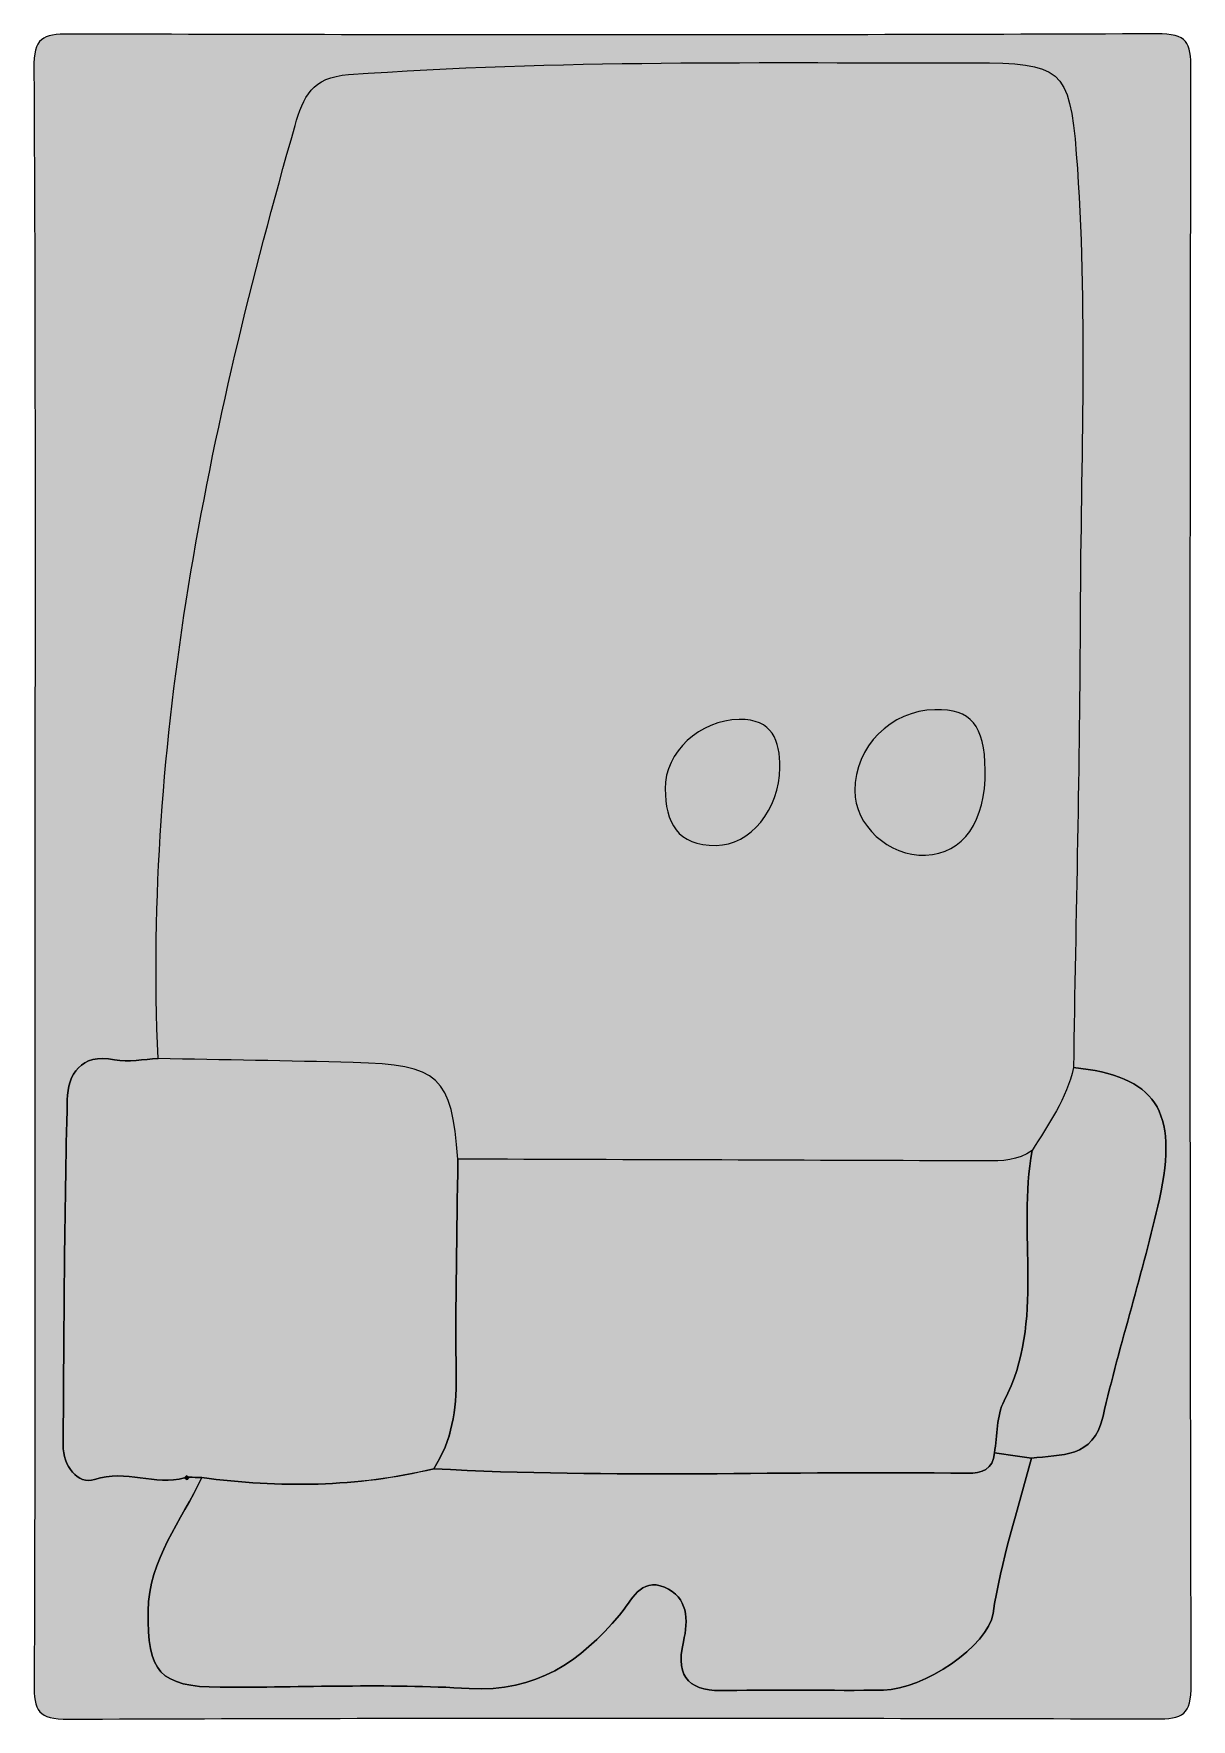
# Model space of a CAD drawing. Header units: inches. Extents: x 436 to 525, y -345 to -215.
import ezdxf

# ---------------------------------------------------------------- set-up
doc = ezdxf.new("R2010")
doc.units = ezdxf.units.IN
doc.header["$MEASUREMENT"] = 0
doc.layers.add('Layer 1', color=7, linetype='Continuous')

msp = doc.modelspace()

# ---------------------------------------------------------------- hatches: boundary and pattern name
at = {"layer": 'Layer 1', "true_color": 0xfafdfd}
h = msp.add_hatch(color=7, dxfattribs=at)
h.dxf.hatch_style = 2
edge = h.paths.add_edge_path()
edge.add_spline(control_points=[(436.42, -279.88), (436.42, -259.25), (436.47, -238.62), (436.34, -218), (436.33, -215.63), (436.98, -215.36), (439.09, -215.36), (466.84, -215.44), (494.6, -215.46), (522.35, -215.34), (524.72, -215.33), (524.98, -215.98), (524.98, -218.09), (524.91, -259.34), (524.9, -300.6), (525, -341.85), (525.01, -344.22), (524.37, -344.49), (522.26, -344.49), (494.5, -344.41), (466.75, -344.39), (439, -344.51), (436.63, -344.52), (436.35, -343.88), (436.36, -341.76), (436.45, -321.14), (436.42, -300.51), (436.42, -279.88)], knot_values=[0, 0, 0, 0, 1, 1, 1, 2, 2, 2, 3, 3, 3, 4, 4, 4, 5, 5, 5, 6, 6, 6, 7, 7, 7, 8, 8, 8, 9, 9, 9, 9], degree=3, periodic=1)
edge = h.paths.add_edge_path()
edge.add_spline(control_points=[(447.89, -326.01), (447.89, -326.01), (448.08, -326.13), (448.08, -326.13), (448.08, -326.13), (448.2, -325.96), (448.2, -325.96), (448.54, -325.97), (448.87, -325.98), (449.2, -325.99), (447.65, -329.33), (445.15, -332.23), (445.09, -336.23), (445.01, -340.87), (445.96, -342.04), (450.61, -342.06), (456.97, -342.08), (463.35, -341.77), (469.69, -342.16), (474.81, -342.47), (478.2, -340.08), (481.21, -336.53), (482.15, -335.42), (482.79, -333.63), (484.65, -334.4), (486.46, -335.15), (486.49, -336.9), (486.1, -338.57), (485.41, -341.47), (486.7, -342.4), (489.45, -342.32), (493.44, -342.21), (497.43, -342.35), (501.42, -342.28), (504.52, -342.22), (509.43, -338.91), (509.82, -336.41), (510.44, -332.34), (511.71, -328.46), (512.76, -324.51), (515.03, -324.2), (517.5, -324.57), (518.25, -321.29), (519.53, -315.71), (521.32, -310.25), (522.56, -304.66), (524.08, -297.79), (522.27, -295.22), (515.98, -294.57), (516.16, -282.96), (516.46, -271.36), (516.5, -259.76), (516.53, -248.03), (517.09, -236.27), (516.2, -224.56), (515.69, -217.95), (514.97, -217.57), (508.37, -217.57), (492.39, -217.58), (476.41, -217.31), (460.45, -218.47), (457.65, -218.67), (456.98, -220.16), (456.35, -222.37), (449.68, -245.74), (444.76, -269.37), (445.85, -293.88), (444.74, -293.92), (443.58, -294.19), (442.52, -293.98), (439.9, -293.45), (438.95, -295.09), (438.9, -297.04), (438.67, -305.85), (438.65, -314.68), (438.58, -323.49), (438.57, -325.1), (439.69, -326.58), (440.99, -326.14), (443.39, -325.31), (445.63, -326.68), (447.89, -326.01)], knot_values=[0, 0, 0, 0, 1, 1, 1, 2, 2, 2, 3, 3, 3, 4, 4, 4, 5, 5, 5, 6, 6, 6, 7, 7, 7, 8, 8, 8, 9, 9, 9, 10, 10, 10, 11, 11, 11, 12, 12, 12, 13, 13, 13, 14, 14, 14, 15, 15, 15, 16, 16, 16, 17, 17, 17, 18, 18, 18, 19, 19, 19, 20, 20, 20, 21, 21, 21, 22, 22, 22, 23, 23, 23, 24, 24, 24, 25, 25, 25, 26, 26, 26, 27, 27, 27, 27], degree=3, periodic=1)
at = {"layer": 'Layer 1', "true_color": 0x2bc5a6}
h = msp.add_hatch(color=122, dxfattribs=at)
h.dxf.hatch_style = 2
edge = h.paths.add_edge_path()
edge.add_spline(control_points=[(516.2, -224.56), (515.69, -217.95), (514.97, -217.57), (508.37, -217.57), (492.39, -217.58), (476.41, -217.31), (460.45, -218.47), (457.65, -218.67), (456.98, -220.16), (456.35, -222.37), (449.68, -245.74), (444.76, -269.37), (445.85, -293.88), (450.83, -293.98), (455.82, -294.06), (460.8, -294.18), (467.39, -294.34), (468.35, -295.24), (468.82, -301.59), (482.3, -301.63), (495.77, -301.67), (509.25, -301.73), (510.51, -301.74), (511.74, -301.7), (512.82, -300.93), (514.05, -298.9), (515.47, -296.96), (515.98, -294.57), (516.16, -282.96), (516.46, -271.36), (516.5, -259.76), (516.53, -248.03), (517.09, -236.27), (516.2, -224.56)], knot_values=[0, 0, 0, 0, 1, 1, 1, 2, 2, 2, 3, 3, 3, 4, 4, 4, 5, 5, 5, 6, 6, 6, 7, 7, 7, 8, 8, 8, 9, 9, 9, 10, 10, 10, 11, 11, 11, 11], degree=3, periodic=1)
at = {"layer": 'Layer 1', "true_color": 0x010706}
h = msp.add_hatch(color=98, dxfattribs=at)
h.dxf.hatch_style = 2
edge = h.paths.add_edge_path()
edge.add_spline(control_points=[(509.22, -271.77), (509.27, -275.71), (507.54, -278.19), (504.65, -278.29), (501.84, -278.4), (499.2, -275.99), (499.23, -273.34), (499.26, -269.95), (501.97, -267.21), (505.37, -267.14), (508.15, -267.08), (509.18, -268.33), (509.22, -271.77)], knot_values=[0, 0, 0, 0, 1, 1, 1, 2, 2, 2, 3, 3, 3, 4, 4, 4, 4], degree=3, periodic=1)
at = {"layer": 'Layer 1', "true_color": 0x020b09}
h = msp.add_hatch(color=98, dxfattribs=at)
h.dxf.hatch_style = 2
edge = h.paths.add_edge_path()
edge.add_spline(control_points=[(488.6, -277.54), (485.61, -277.61), (484.73, -275.73), (484.7, -273.21), (484.68, -270.38), (487.35, -267.94), (490.38, -267.89), (492.91, -267.85), (493.5, -269.51), (493.49, -271.58), (493.48, -274.79), (491.21, -277.53), (488.6, -277.54)], knot_values=[0, 0, 0, 0, 1, 1, 1, 2, 2, 2, 3, 3, 3, 4, 4, 4, 4], degree=3, periodic=1)
at = {"layer": 'Layer 1', "true_color": 0x016699}
h = msp.add_hatch(color=144, dxfattribs=at)
h.dxf.hatch_style = 2
edge = h.paths.add_edge_path()
edge.add_spline(control_points=[(466.97, -325.31), (461.09, -326.74), (455.16, -326.79), (449.2, -325.99), (448.87, -325.98), (448.54, -325.97), (448.21, -325.96), (448.21, -325.96), (448.04, -325.87), (448.04, -325.87), (448.04, -325.87), (447.89, -326.01), (447.89, -326.01), (445.63, -326.68), (443.39, -325.31), (440.99, -326.14), (439.69, -326.58), (438.57, -325.1), (438.58, -323.49), (438.65, -314.68), (438.67, -305.85), (438.9, -297.04), (438.95, -295.09), (439.9, -293.45), (442.52, -293.98), (443.58, -294.19), (444.74, -293.92), (445.85, -293.88), (450.83, -293.98), (455.82, -294.06), (460.8, -294.18), (467.39, -294.34), (468.35, -295.24), (468.82, -301.59), (468.76, -307.15), (468.62, -312.7), (468.69, -318.26), (468.72, -320.8), (468.38, -323.16), (466.97, -325.31)], knot_values=[0, 0, 0, 0, 1, 1, 1, 2, 2, 2, 3, 3, 3, 4, 4, 4, 5, 5, 5, 6, 6, 6, 7, 7, 7, 8, 8, 8, 9, 9, 9, 10, 10, 10, 11, 11, 11, 12, 12, 12, 13, 13, 13, 13], degree=3, periodic=1)
at = {"layer": 'Layer 1', "true_color": 0x02689a}
h = msp.add_hatch(color=144, dxfattribs=at)
h.dxf.hatch_style = 2
edge = h.paths.add_edge_path()
edge.add_spline(control_points=[(512.76, -324.51), (511.82, -324.37), (510.87, -324.23), (509.93, -324.09), (510.16, -322.76), (510.08, -321.26), (510.67, -320.11), (513.87, -313.97), (511.62, -307.27), (512.82, -300.93), (514.05, -298.9), (515.47, -296.96), (515.98, -294.57), (522.27, -295.22), (524.08, -297.79), (522.56, -304.66), (521.32, -310.25), (519.53, -315.71), (518.25, -321.29), (517.5, -324.57), (515.03, -324.2), (512.76, -324.51)], knot_values=[0, 0, 0, 0, 1, 1, 1, 2, 2, 2, 3, 3, 3, 4, 4, 4, 5, 5, 5, 6, 6, 6, 7, 7, 7, 7], degree=3, periodic=1)
at = {"layer": 'Layer 1', "true_color": 0x0099cb}
h = msp.add_hatch(color=142, dxfattribs=at)
h.dxf.hatch_style = 2
edge = h.paths.add_edge_path()
edge.add_spline(control_points=[(512.82, -300.93), (511.62, -307.27), (513.87, -313.97), (510.67, -320.11), (510.08, -321.26), (510.16, -322.76), (509.93, -324.09), (509.82, -325.38), (508.98, -325.67), (507.86, -325.66), (494.23, -325.47), (480.6, -326.07), (466.97, -325.32), (468.38, -323.16), (468.72, -320.8), (468.69, -318.26), (468.62, -312.7), (468.76, -307.15), (468.82, -301.59), (482.3, -301.63), (495.77, -301.67), (509.25, -301.73), (510.51, -301.74), (511.74, -301.7), (512.82, -300.93)], knot_values=[0, 0, 0, 0, 1, 1, 1, 2, 2, 2, 3, 3, 3, 4, 4, 4, 5, 5, 5, 6, 6, 6, 7, 7, 7, 8, 8, 8, 8], degree=3, periodic=1)
at = {"layer": 'Layer 1', "true_color": 0x03cbfe}
h = msp.add_hatch(color=140, dxfattribs=at)
h.dxf.hatch_style = 2
edge = h.paths.add_edge_path()
edge.add_spline(control_points=[(512.76, -324.51), (511.71, -328.46), (510.44, -332.34), (509.82, -336.41), (509.43, -338.91), (504.52, -342.22), (501.42, -342.28), (497.43, -342.35), (493.44, -342.21), (489.45, -342.32), (486.7, -342.4), (485.41, -341.47), (486.1, -338.57), (486.49, -336.9), (486.46, -335.15), (484.65, -334.4), (482.79, -333.63), (482.15, -335.42), (481.21, -336.53), (478.2, -340.08), (474.81, -342.47), (469.69, -342.16), (463.35, -341.77), (456.97, -342.08), (450.61, -342.06), (445.96, -342.04), (445.01, -340.87), (445.09, -336.23), (445.15, -332.23), (447.65, -329.33), (449.2, -325.99), (455.16, -326.79), (461.09, -326.74), (466.97, -325.32), (480.6, -326.07), (494.23, -325.47), (507.86, -325.66), (508.98, -325.67), (509.82, -325.38), (509.93, -324.09), (510.87, -324.23), (511.82, -324.37), (512.76, -324.51)], knot_values=[0, 0, 0, 0, 1, 1, 1, 2, 2, 2, 3, 3, 3, 4, 4, 4, 5, 5, 5, 6, 6, 6, 7, 7, 7, 8, 8, 8, 9, 9, 9, 10, 10, 10, 11, 11, 11, 12, 12, 12, 13, 13, 13, 14, 14, 14, 14], degree=3, periodic=1)
h = msp.add_hatch(color=140, dxfattribs=at)
h.dxf.hatch_style = 2
edge = h.paths.add_edge_path()
edge.add_spline(control_points=[(447.89, -326.01), (447.89, -326.01), (448.04, -325.87), (448.04, -325.87), (448.04, -325.87), (448.21, -325.96), (448.21, -325.96), (448.2, -325.96), (448.08, -326.13), (448.08, -326.13), (448.08, -326.13), (447.89, -326.01), (447.89, -326.01)], knot_values=[0, 0, 0, 0, 1, 1, 1, 2, 2, 2, 3, 3, 3, 4, 4, 4, 4], degree=3, periodic=1)

# ---------------------------------------------------------------- linework, layer by layer
at = {"layer": 'Layer 1', "lineweight": 0}
for points, knots in [([(436.42, -279.88), (436.42, -259.25), (436.47, -238.62), (436.34, -218), (436.33, -215.63), (436.98, -215.36), (439.09, -215.36), (466.84, -215.44), (494.6, -215.46), (522.35, -215.34), (524.72, -215.33), (524.98, -215.98), (524.98, -218.09), (524.91, -259.34), (524.9, -300.6), (525, -341.85), (525.01, -344.22), (524.37, -344.49), (522.26, -344.49), (494.5, -344.41), (466.75, -344.39), (439, -344.51), (436.63, -344.52), (436.35, -343.88), (436.36, -341.76), (436.45, -321.14), (436.42, -300.51), (436.42, -279.88)], [0, 0, 0, 0, 1, 1, 1, 2, 2, 2, 3, 3, 3, 4, 4, 4, 5, 5, 5, 6, 6, 6, 7, 7, 7, 8, 8, 8, 9, 9, 9, 9]), ([(447.89, -326.01), (447.89, -326.01), (448.08, -326.13), (448.08, -326.13), (448.08, -326.13), (448.2, -325.96), (448.2, -325.96), (448.54, -325.97), (448.87, -325.98), (449.2, -325.99), (447.65, -329.33), (445.15, -332.23), (445.09, -336.23), (445.01, -340.87), (445.96, -342.04), (450.61, -342.06), (456.97, -342.08), (463.35, -341.77), (469.69, -342.16), (474.81, -342.47), (478.2, -340.08), (481.21, -336.53), (482.15, -335.42), (482.79, -333.63), (484.65, -334.4), (486.46, -335.15), (486.49, -336.9), (486.1, -338.57), (485.41, -341.47), (486.7, -342.4), (489.45, -342.32), (493.44, -342.21), (497.43, -342.35), (501.42, -342.28), (504.52, -342.22), (509.43, -338.91), (509.82, -336.41), (510.44, -332.34), (511.71, -328.46), (512.76, -324.51), (515.03, -324.2), (517.5, -324.57), (518.25, -321.29), (519.53, -315.71), (521.32, -310.25), (522.56, -304.66), (524.08, -297.79), (522.27, -295.22), (515.98, -294.57), (516.16, -282.96), (516.46, -271.36), (516.5, -259.76), (516.53, -248.03), (517.09, -236.27), (516.2, -224.56), (515.69, -217.95), (514.97, -217.57), (508.37, -217.57), (492.39, -217.58), (476.41, -217.31), (460.45, -218.47), (457.65, -218.67), (456.98, -220.16), (456.35, -222.37), (449.68, -245.74), (444.76, -269.37), (445.85, -293.88), (444.74, -293.92), (443.58, -294.19), (442.52, -293.98), (439.9, -293.45), (438.95, -295.09), (438.9, -297.04), (438.67, -305.85), (438.65, -314.68), (438.58, -323.49), (438.57, -325.1), (439.69, -326.58), (440.99, -326.14), (443.39, -325.31), (445.63, -326.68), (447.89, -326.01)], [0, 0, 0, 0, 1, 1, 1, 2, 2, 2, 3, 3, 3, 4, 4, 4, 5, 5, 5, 6, 6, 6, 7, 7, 7, 8, 8, 8, 9, 9, 9, 10, 10, 10, 11, 11, 11, 12, 12, 12, 13, 13, 13, 14, 14, 14, 15, 15, 15, 16, 16, 16, 17, 17, 17, 18, 18, 18, 19, 19, 19, 20, 20, 20, 21, 21, 21, 22, 22, 22, 23, 23, 23, 24, 24, 24, 25, 25, 25, 26, 26, 26, 27, 27, 27, 27]), ([(516.2, -224.56), (515.69, -217.95), (514.97, -217.57), (508.37, -217.57), (492.39, -217.58), (476.41, -217.31), (460.45, -218.47), (457.65, -218.67), (456.98, -220.16), (456.35, -222.37), (449.68, -245.74), (444.76, -269.37), (445.85, -293.88), (450.83, -293.98), (455.82, -294.06), (460.8, -294.18), (467.39, -294.34), (468.35, -295.24), (468.82, -301.59), (482.3, -301.63), (495.77, -301.67), (509.25, -301.73), (510.51, -301.74), (511.74, -301.7), (512.82, -300.93), (514.05, -298.9), (515.47, -296.96), (515.98, -294.57), (516.16, -282.96), (516.46, -271.36), (516.5, -259.76), (516.53, -248.03), (517.09, -236.27), (516.2, -224.56)], [0, 0, 0, 0, 1, 1, 1, 2, 2, 2, 3, 3, 3, 4, 4, 4, 5, 5, 5, 6, 6, 6, 7, 7, 7, 8, 8, 8, 9, 9, 9, 10, 10, 10, 11, 11, 11, 11]), ([(509.22, -271.77), (509.27, -275.71), (507.54, -278.19), (504.65, -278.29), (501.84, -278.4), (499.2, -275.99), (499.23, -273.34), (499.26, -269.95), (501.97, -267.21), (505.37, -267.14), (508.15, -267.08), (509.18, -268.33), (509.22, -271.77)], [0, 0, 0, 0, 1, 1, 1, 2, 2, 2, 3, 3, 3, 4, 4, 4, 4]), ([(488.6, -277.54), (485.61, -277.61), (484.73, -275.73), (484.7, -273.21), (484.68, -270.38), (487.35, -267.94), (490.38, -267.89), (492.91, -267.85), (493.5, -269.51), (493.49, -271.58), (493.48, -274.79), (491.21, -277.53), (488.6, -277.54)], [0, 0, 0, 0, 1, 1, 1, 2, 2, 2, 3, 3, 3, 4, 4, 4, 4]), ([(466.97, -325.31), (461.09, -326.74), (455.16, -326.79), (449.2, -325.99), (448.87, -325.98), (448.54, -325.97), (448.21, -325.96), (448.21, -325.96), (448.04, -325.87), (448.04, -325.87), (448.04, -325.87), (447.89, -326.01), (447.89, -326.01), (445.63, -326.68), (443.39, -325.31), (440.99, -326.14), (439.69, -326.58), (438.57, -325.1), (438.58, -323.49), (438.65, -314.68), (438.67, -305.85), (438.9, -297.04), (438.95, -295.09), (439.9, -293.45), (442.52, -293.98), (443.58, -294.19), (444.74, -293.92), (445.85, -293.88), (450.83, -293.98), (455.82, -294.06), (460.8, -294.18), (467.39, -294.34), (468.35, -295.24), (468.82, -301.59), (468.76, -307.15), (468.62, -312.7), (468.69, -318.26), (468.72, -320.8), (468.38, -323.16), (466.97, -325.31)], [0, 0, 0, 0, 1, 1, 1, 2, 2, 2, 3, 3, 3, 4, 4, 4, 5, 5, 5, 6, 6, 6, 7, 7, 7, 8, 8, 8, 9, 9, 9, 10, 10, 10, 11, 11, 11, 12, 12, 12, 13, 13, 13, 13]), ([(512.76, -324.51), (511.82, -324.37), (510.87, -324.23), (509.93, -324.09), (510.16, -322.76), (510.08, -321.26), (510.67, -320.11), (513.87, -313.97), (511.62, -307.27), (512.82, -300.93), (514.05, -298.9), (515.47, -296.96), (515.98, -294.57), (522.27, -295.22), (524.08, -297.79), (522.56, -304.66), (521.32, -310.25), (519.53, -315.71), (518.25, -321.29), (517.5, -324.57), (515.03, -324.2), (512.76, -324.51)], [0, 0, 0, 0, 1, 1, 1, 2, 2, 2, 3, 3, 3, 4, 4, 4, 5, 5, 5, 6, 6, 6, 7, 7, 7, 7]), ([(512.82, -300.93), (511.62, -307.27), (513.87, -313.97), (510.67, -320.11), (510.08, -321.26), (510.16, -322.76), (509.93, -324.09), (509.82, -325.38), (508.98, -325.67), (507.86, -325.66), (494.23, -325.47), (480.6, -326.07), (466.97, -325.32), (468.38, -323.16), (468.72, -320.8), (468.69, -318.26), (468.62, -312.7), (468.76, -307.15), (468.82, -301.59), (482.3, -301.63), (495.77, -301.67), (509.25, -301.73), (510.51, -301.74), (511.74, -301.7), (512.82, -300.93)], [0, 0, 0, 0, 1, 1, 1, 2, 2, 2, 3, 3, 3, 4, 4, 4, 5, 5, 5, 6, 6, 6, 7, 7, 7, 8, 8, 8, 8]), ([(512.76, -324.51), (511.71, -328.46), (510.44, -332.34), (509.82, -336.41), (509.43, -338.91), (504.52, -342.22), (501.42, -342.28), (497.43, -342.35), (493.44, -342.21), (489.45, -342.32), (486.7, -342.4), (485.41, -341.47), (486.1, -338.57), (486.49, -336.9), (486.46, -335.15), (484.65, -334.4), (482.79, -333.63), (482.15, -335.42), (481.21, -336.53), (478.2, -340.08), (474.81, -342.47), (469.69, -342.16), (463.35, -341.77), (456.97, -342.08), (450.61, -342.06), (445.96, -342.04), (445.01, -340.87), (445.09, -336.23), (445.15, -332.23), (447.65, -329.33), (449.2, -325.99), (455.16, -326.79), (461.09, -326.74), (466.97, -325.32), (480.6, -326.07), (494.23, -325.47), (507.86, -325.66), (508.98, -325.67), (509.82, -325.38), (509.93, -324.09), (510.87, -324.23), (511.82, -324.37), (512.76, -324.51)], [0, 0, 0, 0, 1, 1, 1, 2, 2, 2, 3, 3, 3, 4, 4, 4, 5, 5, 5, 6, 6, 6, 7, 7, 7, 8, 8, 8, 9, 9, 9, 10, 10, 10, 11, 11, 11, 12, 12, 12, 13, 13, 13, 14, 14, 14, 14]), ([(447.89, -326.01), (447.89, -326.01), (448.04, -325.87), (448.04, -325.87), (448.04, -325.87), (448.21, -325.96), (448.21, -325.96), (448.2, -325.96), (448.08, -326.13), (448.08, -326.13), (448.08, -326.13), (447.89, -326.01), (447.89, -326.01)], [0, 0, 0, 0, 1, 1, 1, 2, 2, 2, 3, 3, 3, 4, 4, 4, 4])]:
    msp.add_open_spline(points, degree=3, knots=knots, dxfattribs=at)

doc.saveas('drawing.dxf')
